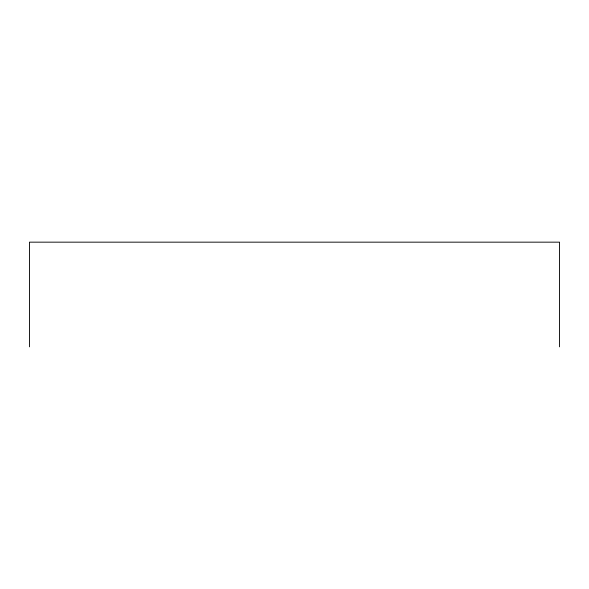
<?xml version="1.0" encoding="UTF-8"?>
<svg xmlns="http://www.w3.org/2000/svg" width="589" height="589" viewBox="0 0 589 589"><rect width="100%" height="100%" fill="white"/><g stroke="black" fill="none" stroke-linecap="round" stroke-linejoin="round"><path stroke-width="0.88" d="M559.55 346.84L559.55 242.16L29.45 242.16L29.45 346.84"/></g></svg>
